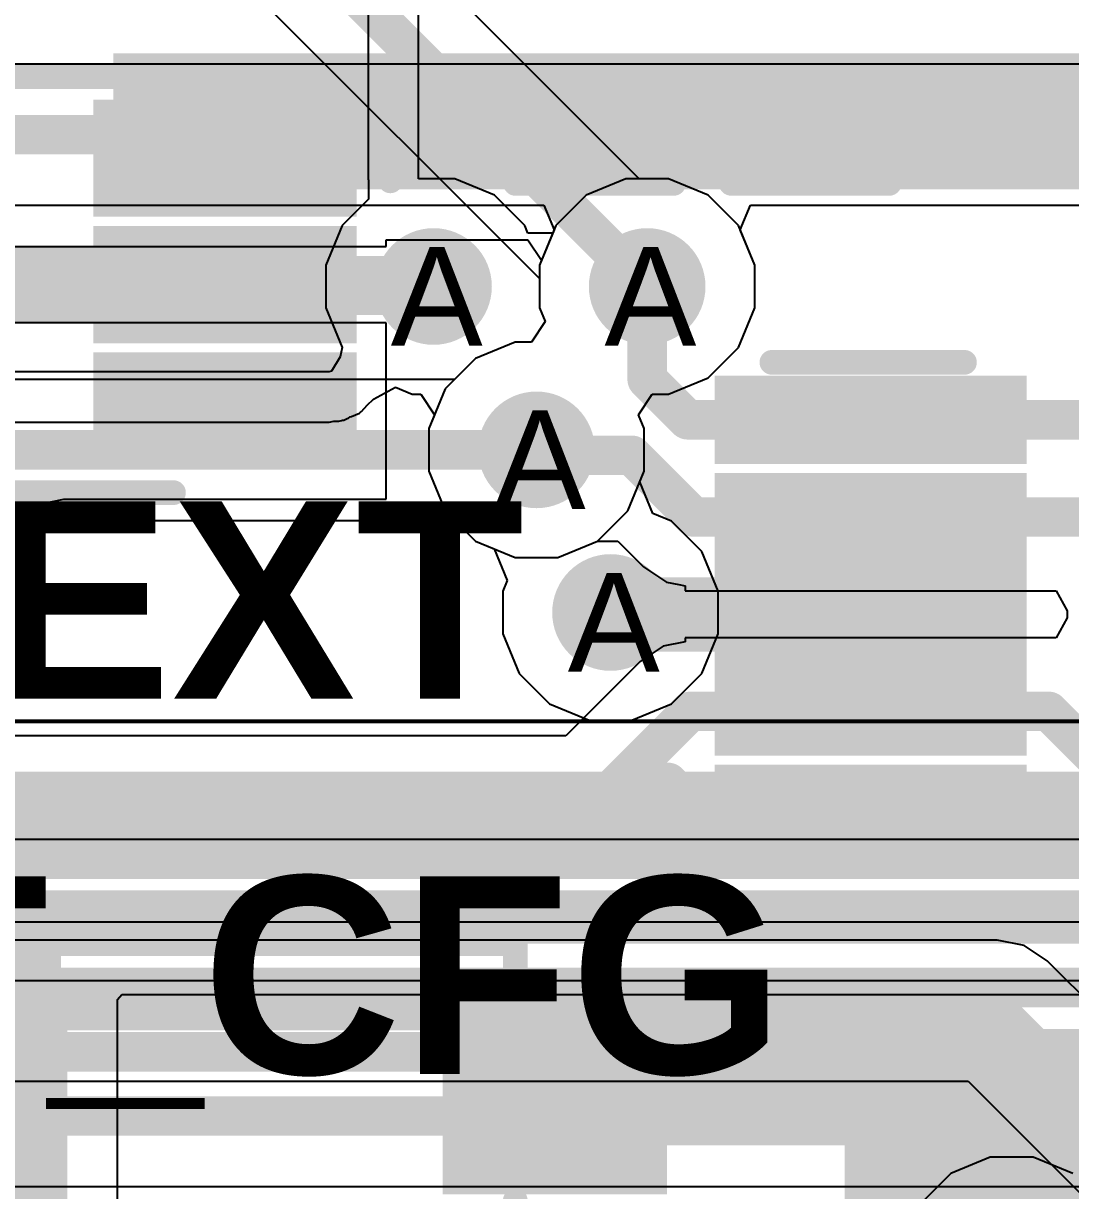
# Model space of a CAD drawing. Header units: inches. Extents: x 0 to 208, y 0 to 213.
# Drawn here: x 5.0592 to 5.2712, y 2.2432 to 2.4795 of the extents above; entities that cross this region are included whole.
import ezdxf

# ---------------------------------------------------------------- set-up
doc = ezdxf.new("R2010")
doc.units = ezdxf.units.IN
doc.header["$MEASUREMENT"] = 0
for name, color, linetype in [('Bottom Layer', 5, 'Continuous'), ('Bottom Overlay', 54, 'Continuous'), ('Bottom Paste', 16, 'Continuous'), ('Bottom Solder', 6, 'Continuous'), ('Drill Drawing', 1, 'Continuous'), ('L2_GND1', 16, 'Continuous'), ('L3_SIG1', 76, 'Continuous'), ('L4_PWR', 90, 'Continuous'), ('L5_GND2', 156, 'Continuous'), ('L6_SIG2', 130, 'Continuous'), ('L7_GND3', 216, 'Continuous'), ('Top Layer', 1, 'Continuous'), ('Top Overlay', 2, 'Continuous'), ('Via Holes', 16, 'Continuous')]:
    doc.layers.add(name, color=color, linetype=linetype)
doc.styles.add('Arial', font='', dxfattribs={"height": 0.2})
doc.styles.add('Arial_Bold', font='', dxfattribs={"height": 0.2})
doc.styles.get('Arial').set_extended_font_data('Arial')
doc.styles.get('Arial_Bold').set_extended_font_data('Arial', bold=True)

# ---------------------------------------------------------------- blocks, each defined once
blk = doc.blocks.new('SC_70_6_B_284')
at = {"layer": 'Bottom Layer'}
for points in [[(-0.05768, 0.03346), (-0.0124, 0.03346), (-0.0124, 0.01772), (-0.05768, 0.01772)], [(0.0124, 0.03346), (0.05768, 0.03346), (0.05768, 0.01772), (0.0124, 0.01772)], [(-0.05768, 0.00787), (-0.0124, 0.00787), (-0.0124, -0.00787), (-0.05768, -0.00787)], [(0.0124, 0.00787), (0.05768, 0.00787), (0.05768, -0.00787), (0.0124, -0.00787)], [(-0.05768, -0.01772), (-0.0124, -0.01772), (-0.0124, -0.03346), (-0.05768, -0.03346)], [(0.0124, -0.01772), (0.05768, -0.01772), (0.05768, -0.03346), (0.0124, -0.03346)]]:
    blk.add_hatch(color=5, dxfattribs=at).paths.add_polyline_path(points)
at = {"layer": 'Bottom Paste'}
for points in [[(-0.05768, 0.03346), (-0.0124, 0.03346), (-0.0124, 0.01772), (-0.05768, 0.01772)], [(0.0124, 0.03346), (0.05768, 0.03346), (0.05768, 0.01772), (0.0124, 0.01772)], [(-0.05768, 0.00787), (-0.0124, 0.00787), (-0.0124, -0.00787), (-0.05768, -0.00787)], [(0.0124, 0.00787), (0.05768, 0.00787), (0.05768, -0.00787), (0.0124, -0.00787)], [(-0.05768, -0.01772), (-0.0124, -0.01772), (-0.0124, -0.03346), (-0.05768, -0.03346)], [(0.0124, -0.01772), (0.05768, -0.01772), (0.05768, -0.03346), (0.0124, -0.03346)]]:
    blk.add_hatch(color=16, dxfattribs=at).paths.add_polyline_path(points)
at = {"layer": 'Bottom Solder'}
for points in [[(-0.06168, 0.03746), (-0.0084, 0.03746), (-0.0084, 0.01372), (-0.06168, 0.01372)], [(0.0084, 0.03746), (0.06168, 0.03746), (0.06168, 0.01372), (0.0084, 0.01372)], [(-0.06168, 0.01187), (-0.0084, 0.01187), (-0.0084, -0.01187), (-0.06168, -0.01187)], [(0.0084, 0.01187), (0.06168, 0.01187), (0.06168, -0.01187), (0.0084, -0.01187)], [(-0.06168, -0.01372), (-0.0084, -0.01372), (-0.0084, -0.03746), (-0.06168, -0.03746)], [(0.0084, -0.01372), (0.06168, -0.01372), (0.06168, -0.03746), (0.0084, -0.03746)]]:
    blk.add_hatch(color=6, dxfattribs=at).paths.add_polyline_path(points)
at = {"layer": 'Bottom Overlay'}
for points in [[(0.02461, 0.04213, 0.005, 0.005, 0), (-0.02461, 0.04213, 0.005, 0.005, 0)], [(-0.06853, -0.021, 0.005, 0.005, 0), (-0.06853, -0.031, 0.005, 0.005, 0)], [(-0.06353, -0.026, 0.005, 0.005, 0), (-0.06853, -0.021, 0.005, 0.005, 0)], [(-0.06353, -0.026, 0.005, 0.005, 0), (-0.06853, -0.031, 0.005, 0.005, 0)], [(0.02461, -0.04213, 0.005, 0.005, 0), (-0.02461, -0.04213, 0.005, 0.005, 0)]]:
    blk.add_lwpolyline(points, format="xyseb", dxfattribs=at)
for points in [[(-0.02586, 0.04213, 0.0025, 0.0025, 1), (-0.02336, 0.04213, 0.0025, 0.0025, 1)], [(0.02336, 0.04213, 0.0025, 0.0025, 1), (0.02586, 0.04213, 0.0025, 0.0025, 1)], [(-0.06978, -0.021, 0.0025, 0.0025, 1), (-0.06728, -0.021, 0.0025, 0.0025, 1)], [(-0.06978, -0.021, 0.0025, 0.0025, 1), (-0.06728, -0.021, 0.0025, 0.0025, 1)], [(-0.06478, -0.026, 0.0025, 0.0025, 1), (-0.06228, -0.026, 0.0025, 0.0025, 1)], [(-0.06478, -0.026, 0.0025, 0.0025, 1), (-0.06228, -0.026, 0.0025, 0.0025, 1)], [(-0.06978, -0.031, 0.0025, 0.0025, 1), (-0.06728, -0.031, 0.0025, 0.0025, 1)], [(-0.06978, -0.031, 0.0025, 0.0025, 1), (-0.06728, -0.031, 0.0025, 0.0025, 1)], [(-0.02586, -0.04213, 0.0025, 0.0025, 1), (-0.02336, -0.04213, 0.0025, 0.0025, 1)], [(0.02336, -0.04213, 0.0025, 0.0025, 1), (0.02586, -0.04213, 0.0025, 0.0025, 1)]]:
    blk.add_lwpolyline(points, format="xyseb", close=True, dxfattribs=at)
blk = doc.blocks.new('SOD_123_B_289')
at = {"layer": 'Bottom Layer'}
for points in [[(-0.08071, -0.01772), (-0.08071, 0.01772), (-0.04331, 0.01772), (-0.04331, -0.01772)], [(0.04331, -0.01772), (0.04331, 0.01772), (0.08071, 0.01772), (0.08071, -0.01772)]]:
    blk.add_hatch(color=5, dxfattribs=at).paths.add_polyline_path(points)
at = {"layer": 'Bottom Overlay'}
for points in [[(0.038, 0.01999), (0.111, 0.01999), (0.111, 0.03149), (0.038, 0.03149)], [(0.08346, -0.03101), (0.111, -0.03101), (0.111, 0.03099), (0.08346, 0.03099)], [(0.038, -0.03151), (0.111, -0.03151), (0.111, -0.02001), (0.038, -0.02001)]]:
    blk.add_hatch(color=54, dxfattribs=at).paths.add_polyline_path(points)
at = {"layer": 'Bottom Paste'}
for points in [[(-0.08071, -0.01772), (-0.08071, 0.01772), (-0.04331, 0.01772), (-0.04331, -0.01772)], [(0.04331, -0.01772), (0.04331, 0.01772), (0.08071, 0.01772), (0.08071, -0.01772)]]:
    blk.add_hatch(color=16, dxfattribs=at).paths.add_polyline_path(points)
at = {"layer": 'Bottom Solder'}
for points in [[(-0.08471, -0.02172), (-0.08471, 0.02172), (-0.03931, 0.02172), (-0.03931, -0.02172)], [(0.03931, -0.02172), (0.03931, 0.02172), (0.08471, 0.02172), (0.08471, -0.02172)]]:
    blk.add_hatch(color=6, dxfattribs=at).paths.add_polyline_path(points)
at = {"layer": 'Bottom Overlay'}
for points in [[(-0.054, 0.029, 0.005, 0.005, 0), (-0.054, 0.023, 0.005, 0.005, 0)], [(0.038, 0.029, 0.005, 0.005, 0), (-0.054, 0.029, 0.005, 0.005, 0)], [(-0.054, -0.023, 0.005, 0.005, 0), (-0.054, -0.029, 0.005, 0.005, 0)], [(0.038, -0.029, 0.005, 0.005, 0), (-0.054, -0.029, 0.005, 0.005, 0)]]:
    blk.add_lwpolyline(points, format="xyseb", dxfattribs=at)
for points in [[(-0.05525, 0.029, 0.0025, 0.0025, 1), (-0.05275, 0.029, 0.0025, 0.0025, 1)], [(-0.05525, 0.029, 0.0025, 0.0025, 1), (-0.05275, 0.029, 0.0025, 0.0025, 1)], [(0.03675, 0.029, 0.0025, 0.0025, 1), (0.03925, 0.029, 0.0025, 0.0025, 1)], [(-0.05525, 0.023, 0.0025, 0.0025, 1), (-0.05275, 0.023, 0.0025, 0.0025, 1)], [(-0.05525, -0.023, 0.0025, 0.0025, 1), (-0.05275, -0.023, 0.0025, 0.0025, 1)], [(-0.05525, -0.029, 0.0025, 0.0025, 1), (-0.05275, -0.029, 0.0025, 0.0025, 1)], [(-0.05525, -0.029, 0.0025, 0.0025, 1), (-0.05275, -0.029, 0.0025, 0.0025, 1)], [(0.03675, -0.029, 0.0025, 0.0025, 1), (0.03925, -0.029, 0.0025, 0.0025, 1)]]:
    blk.add_lwpolyline(points, format="xyseb", close=True, dxfattribs=at)
blk = doc.blocks.new('CAP_0402_B_321')
at = {"layer": 'Bottom Layer'}
for points in [[(-0.0095, 0.0125), (-0.0095, -0.0125), (-0.0275, -0.0125), (-0.0275, 0.0125)], [(0.0275, 0.0125), (0.0275, -0.0125), (0.0095, -0.0125), (0.0095, 0.0125)]]:
    blk.add_hatch(color=5, dxfattribs=at).paths.add_polyline_path(points)
at = {"layer": 'Bottom Paste'}
for points in [[(-0.0095, 0.0125), (-0.0095, -0.0125), (-0.0275, -0.0125), (-0.0275, 0.0125)], [(0.0275, 0.0125), (0.0275, -0.0125), (0.0095, -0.0125), (0.0095, 0.0125)]]:
    blk.add_hatch(color=16, dxfattribs=at).paths.add_polyline_path(points)
at = {"layer": 'Bottom Solder'}
for points in [[(-0.00714, 0.01486), (-0.00714, -0.01486), (-0.02986, -0.01486), (-0.02986, 0.01486)], [(0.02986, 0.01486), (0.02986, -0.01486), (0.00714, -0.01486), (0.00714, 0.01486)]]:
    blk.add_hatch(color=6, dxfattribs=at).paths.add_polyline_path(points)
at = {"layer": 'Bottom Overlay'}
for points in [[(-0.031, -0.016, 0.005, 0.005, 0), (-0.031, 0.016, 0.005, 0.005, 0)], [(-0.011, 0.016, 0.005, 0.005, 0), (-0.031, 0.016, 0.005, 0.005, 0)], [(0.031, 0.016, 0.005, 0.005, 0), (0.011, 0.016, 0.005, 0.005, 0)], [(0.031, -0.016, 0.005, 0.005, 0), (0.031, 0.016, 0.005, 0.005, 0)], [(-0.011, -0.016, 0.005, 0.005, 0), (-0.031, -0.016, 0.005, 0.005, 0)], [(0.031, -0.016, 0.005, 0.005, 0), (0.011, -0.016, 0.005, 0.005, 0)]]:
    blk.add_lwpolyline(points, format="xyseb", dxfattribs=at)
for points in [[(-0.03225, 0.016, 0.0025, 0.0025, 1), (-0.02975, 0.016, 0.0025, 0.0025, 1)], [(-0.03225, 0.016, 0.0025, 0.0025, 1), (-0.02975, 0.016, 0.0025, 0.0025, 1)], [(-0.01225, 0.016, 0.0025, 0.0025, 1), (-0.00975, 0.016, 0.0025, 0.0025, 1)], [(0.00975, 0.016, 0.0025, 0.0025, 1), (0.01225, 0.016, 0.0025, 0.0025, 1)], [(0.02975, 0.016, 0.0025, 0.0025, 1), (0.03225, 0.016, 0.0025, 0.0025, 1)], [(0.02975, 0.016, 0.0025, 0.0025, 1), (0.03225, 0.016, 0.0025, 0.0025, 1)], [(-0.03225, -0.016, 0.0025, 0.0025, 1), (-0.02975, -0.016, 0.0025, 0.0025, 1)], [(-0.03225, -0.016, 0.0025, 0.0025, 1), (-0.02975, -0.016, 0.0025, 0.0025, 1)], [(-0.01225, -0.016, 0.0025, 0.0025, 1), (-0.00975, -0.016, 0.0025, 0.0025, 1)], [(0.00975, -0.016, 0.0025, 0.0025, 1), (0.01225, -0.016, 0.0025, 0.0025, 1)], [(0.02975, -0.016, 0.0025, 0.0025, 1), (0.03225, -0.016, 0.0025, 0.0025, 1)], [(0.02975, -0.016, 0.0025, 0.0025, 1), (0.03225, -0.016, 0.0025, 0.0025, 1)]]:
    blk.add_lwpolyline(points, format="xyseb", close=True, dxfattribs=at)
blk = doc.blocks.new('CAP_0402_B_322')
at = {"layer": 'Bottom Layer'}
for points in [[(-0.0095, 0.0125), (-0.0095, -0.0125), (-0.0275, -0.0125), (-0.0275, 0.0125)], [(0.0275, 0.0125), (0.0275, -0.0125), (0.0095, -0.0125), (0.0095, 0.0125)]]:
    blk.add_hatch(color=5, dxfattribs=at).paths.add_polyline_path(points)
at = {"layer": 'Bottom Paste'}
for points in [[(-0.0095, 0.0125), (-0.0095, -0.0125), (-0.0275, -0.0125), (-0.0275, 0.0125)], [(0.0275, 0.0125), (0.0275, -0.0125), (0.0095, -0.0125), (0.0095, 0.0125)]]:
    blk.add_hatch(color=16, dxfattribs=at).paths.add_polyline_path(points)
at = {"layer": 'Bottom Solder'}
for points in [[(-0.00714, 0.01486), (-0.00714, -0.01486), (-0.02986, -0.01486), (-0.02986, 0.01486)], [(0.02986, 0.01486), (0.02986, -0.01486), (0.00714, -0.01486), (0.00714, 0.01486)]]:
    blk.add_hatch(color=6, dxfattribs=at).paths.add_polyline_path(points)
at = {"layer": 'Bottom Overlay'}
for points in [[(-0.031, -0.016, 0.005, 0.005, 0), (-0.031, 0.016, 0.005, 0.005, 0)], [(-0.011, 0.016, 0.005, 0.005, 0), (-0.031, 0.016, 0.005, 0.005, 0)], [(0.031, 0.016, 0.005, 0.005, 0), (0.011, 0.016, 0.005, 0.005, 0)], [(0.031, -0.016, 0.005, 0.005, 0), (0.031, 0.016, 0.005, 0.005, 0)], [(-0.011, -0.016, 0.005, 0.005, 0), (-0.031, -0.016, 0.005, 0.005, 0)], [(0.031, -0.016, 0.005, 0.005, 0), (0.011, -0.016, 0.005, 0.005, 0)]]:
    blk.add_lwpolyline(points, format="xyseb", dxfattribs=at)
for points in [[(-0.03225, 0.016, 0.0025, 0.0025, 1), (-0.02975, 0.016, 0.0025, 0.0025, 1)], [(-0.03225, 0.016, 0.0025, 0.0025, 1), (-0.02975, 0.016, 0.0025, 0.0025, 1)], [(-0.01225, 0.016, 0.0025, 0.0025, 1), (-0.00975, 0.016, 0.0025, 0.0025, 1)], [(0.00975, 0.016, 0.0025, 0.0025, 1), (0.01225, 0.016, 0.0025, 0.0025, 1)], [(0.02975, 0.016, 0.0025, 0.0025, 1), (0.03225, 0.016, 0.0025, 0.0025, 1)], [(0.02975, 0.016, 0.0025, 0.0025, 1), (0.03225, 0.016, 0.0025, 0.0025, 1)], [(-0.03225, -0.016, 0.0025, 0.0025, 1), (-0.02975, -0.016, 0.0025, 0.0025, 1)], [(-0.03225, -0.016, 0.0025, 0.0025, 1), (-0.02975, -0.016, 0.0025, 0.0025, 1)], [(-0.01225, -0.016, 0.0025, 0.0025, 1), (-0.00975, -0.016, 0.0025, 0.0025, 1)], [(0.00975, -0.016, 0.0025, 0.0025, 1), (0.01225, -0.016, 0.0025, 0.0025, 1)], [(0.02975, -0.016, 0.0025, 0.0025, 1), (0.03225, -0.016, 0.0025, 0.0025, 1)], [(0.02975, -0.016, 0.0025, 0.0025, 1), (0.03225, -0.016, 0.0025, 0.0025, 1)]]:
    blk.add_lwpolyline(points, format="xyseb", close=True, dxfattribs=at)
blk = doc.blocks.new('U_DFN2510_10_B_411')
at = {"layer": 'Bottom Layer'}
for points in [[(-0.02756, 0.04429), (-0.00295, 0.04429), (-0.00295, 0.03445), (-0.02756, 0.03445)], [(0.00295, 0.04429), (0.02756, 0.04429), (0.02756, 0.03445), (0.00295, 0.03445)], [(-0.02756, 0.02461), (-0.00295, 0.02461), (-0.00295, 0.01476), (-0.02756, 0.01476)], [(0.00295, 0.02461), (0.02756, 0.02461), (0.02756, 0.01476), (0.00295, 0.01476)], [(-0.02756, 0.00886), (-0.00295, 0.00886), (-0.00295, -0.00886), (-0.02756, -0.00886)], [(0.00295, 0.00886), (0.02756, 0.00886), (0.02756, -0.00886), (0.00295, -0.00886)], [(-0.02756, -0.01476), (-0.00295, -0.01476), (-0.00295, -0.02461), (-0.02756, -0.02461)], [(0.00295, -0.01476), (0.02756, -0.01476), (0.02756, -0.02461), (0.00295, -0.02461)], [(-0.02756, -0.03445), (-0.00295, -0.03445), (-0.00295, -0.04429), (-0.02756, -0.04429)], [(0.00295, -0.03445), (0.02756, -0.03445), (0.02756, -0.04429), (0.00295, -0.04429)]]:
    blk.add_hatch(color=5, dxfattribs=at).paths.add_polyline_path(points)
at = {"layer": 'Bottom Paste'}
for points in [[(-0.02756, 0.04429), (-0.00295, 0.04429), (-0.00295, 0.03445), (-0.02756, 0.03445)], [(0.00295, 0.04429), (0.02756, 0.04429), (0.02756, 0.03445), (0.00295, 0.03445)], [(-0.02756, 0.02461), (-0.00295, 0.02461), (-0.00295, 0.01476), (-0.02756, 0.01476)], [(0.00295, 0.02461), (0.02756, 0.02461), (0.02756, 0.01476), (0.00295, 0.01476)], [(-0.02756, 0.00886), (-0.00295, 0.00886), (-0.00295, -0.00886), (-0.02756, -0.00886)], [(0.00295, 0.00886), (0.02756, 0.00886), (0.02756, -0.00886), (0.00295, -0.00886)], [(-0.02756, -0.01476), (-0.00295, -0.01476), (-0.00295, -0.02461), (-0.02756, -0.02461)], [(0.00295, -0.01476), (0.02756, -0.01476), (0.02756, -0.02461), (0.00295, -0.02461)], [(-0.02756, -0.03445), (-0.00295, -0.03445), (-0.00295, -0.04429), (-0.02756, -0.04429)], [(0.00295, -0.03445), (0.02756, -0.03445), (0.02756, -0.04429), (0.00295, -0.04429)]]:
    blk.add_hatch(color=16, dxfattribs=at).paths.add_polyline_path(points)
at = {"layer": 'Bottom Solder'}
for points in [[(-0.03156, 0.04829), (0.00105, 0.04829), (0.00105, 0.03045), (-0.03156, 0.03045)], [(-0.00105, 0.04829), (0.03156, 0.04829), (0.03156, 0.03045), (-0.00105, 0.03045)], [(-0.03156, 0.02861), (0.00105, 0.02861), (0.00105, 0.01076), (-0.03156, 0.01076)], [(-0.00105, 0.02861), (0.03156, 0.02861), (0.03156, 0.01076), (-0.00105, 0.01076)], [(-0.03156, 0.01286), (0.00105, 0.01286), (0.00105, -0.01286), (-0.03156, -0.01286)], [(-0.00105, 0.01286), (0.03156, 0.01286), (0.03156, -0.01286), (-0.00105, -0.01286)], [(-0.03156, -0.01076), (0.00105, -0.01076), (0.00105, -0.02861), (-0.03156, -0.02861)], [(-0.00105, -0.01076), (0.03156, -0.01076), (0.03156, -0.02861), (-0.00105, -0.02861)], [(-0.03156, -0.03045), (0.00105, -0.03045), (0.00105, -0.04829), (-0.03156, -0.04829)], [(-0.00105, -0.03045), (0.03156, -0.03045), (0.03156, -0.04829), (-0.00105, -0.04829)]]:
    blk.add_hatch(color=6, dxfattribs=at).paths.add_polyline_path(points)
at = {"layer": 'Bottom Overlay'}
for points in [[(-0.02, 0.051, 0.005, 0.005, 0), (0.019, 0.051, 0.005, 0.005, 0)], [(-0.041, -0.046, 0.00787, 0.00787, 0), (-0.041, -0.034, 0.00787, 0.00787, 0)], [(-0.041, -0.034, 0.00787, 0.00787, 0), (-0.035, -0.04, 0.00787, 0.00787, 0)], [(-0.041, -0.046, 0.00787, 0.00787, 0), (-0.035, -0.04, 0.00787, 0.00787, 0)], [(-0.02, -0.051, 0.005, 0.005, 0), (0.019, -0.051, 0.005, 0.005, 0)]]:
    blk.add_lwpolyline(points, format="xyseb", dxfattribs=at)
for points in [[(-0.02125, 0.051, 0.0025, 0.0025, 1), (-0.01875, 0.051, 0.0025, 0.0025, 1)], [(0.01775, 0.051, 0.0025, 0.0025, 1), (0.02025, 0.051, 0.0025, 0.0025, 1)], [(-0.04297, -0.034, 0.00394, 0.00394, 1), (-0.03903, -0.034, 0.00394, 0.00394, 1)], [(-0.04297, -0.034, 0.00394, 0.00394, 1), (-0.03903, -0.034, 0.00394, 0.00394, 1)], [(-0.03697, -0.04, 0.00394, 0.00394, 1), (-0.03303, -0.04, 0.00394, 0.00394, 1)], [(-0.03697, -0.04, 0.00394, 0.00394, 1), (-0.03303, -0.04, 0.00394, 0.00394, 1)], [(-0.04297, -0.046, 0.00394, 0.00394, 1), (-0.03903, -0.046, 0.00394, 0.00394, 1)], [(-0.04297, -0.046, 0.00394, 0.00394, 1), (-0.03903, -0.046, 0.00394, 0.00394, 1)], [(-0.02125, -0.051, 0.0025, 0.0025, 1), (-0.01875, -0.051, 0.0025, 0.0025, 1)], [(0.01775, -0.051, 0.0025, 0.0025, 1), (0.02025, -0.051, 0.0025, 0.0025, 1)]]:
    blk.add_lwpolyline(points, format="xyseb", close=True, dxfattribs=at)

msp = doc.modelspace()

# ---------------------------------------------------------------- hatches: boundary and pattern name
at = {"layer": 'Bottom Layer'}
for points in [[(5.07737, 2.44592), (5.34355, 2.44592), (5.34355, 2.47348), (5.07737, 2.47348)], [(5.00729, 2.41876), (5.12264, 2.41876), (5.12264, 2.43451), (5.00729, 2.43451)], [(5.17807, 2.3523), (5.246, 2.3523), (5.246, 2.36733), (5.17807, 2.36733)], [(4.9991, 2.17988), (5.06807, 2.17988), (5.06807, 2.28186), (4.9991, 2.28186)], [(5.29239, 2.25233), (5.29239, 2.27591), (5.17484, 2.27591), (5.17484, 2.25233)], [(5.29239, 2.27591), (5.22547, 2.27591), (5.22547, 2.15836), (5.29239, 2.15836)]]:
    msp.add_hatch(color=5, dxfattribs=at).paths.add_polyline_path(points)
h = msp.add_hatch(color=5, dxfattribs=at)
edge = h.paths.add_edge_path()
edge.add_arc((5.14223, 2.42625), 0.01181, 0, 360)
h = msp.add_hatch(color=5, dxfattribs=at)
edge = h.paths.add_edge_path()
edge.add_arc((5.18549, 2.42625), 0.01181, 0, 360)
h = msp.add_hatch(color=5, dxfattribs=at)
edge = h.paths.add_edge_path()
edge.add_arc((5.16308, 2.39317), 0.01181, 0, 360)
h = msp.add_hatch(color=5, dxfattribs=at)
edge = h.paths.add_edge_path()
edge.add_arc((5.17807, 2.36024), 0.01181, 0, 360)
at = {"layer": 'L2_GND1'}
h = msp.add_hatch(color=16, dxfattribs=at)
edge = h.paths.add_edge_path()
edge.add_arc((5.14223, 2.42625), 0.01181, 0, 360)
h = msp.add_hatch(color=16, dxfattribs=at)
edge = h.paths.add_edge_path()
edge.add_arc((5.18549, 2.42625), 0.01181, 0, 360)
h = msp.add_hatch(color=16, dxfattribs=at)
edge = h.paths.add_edge_path()
edge.add_arc((5.16308, 2.39317), 0.01181, 0, 360)
h = msp.add_hatch(color=16, dxfattribs=at)
edge = h.paths.add_edge_path()
edge.add_arc((5.17807, 2.36024), 0.01181, 0, 360)
at = {"layer": 'L3_SIG1'}
h = msp.add_hatch(color=76, dxfattribs=at)
edge = h.paths.add_edge_path()
edge.add_arc((5.14223, 2.42625), 0.01181, 0, 360)
h = msp.add_hatch(color=76, dxfattribs=at)
edge = h.paths.add_edge_path()
edge.add_arc((5.18549, 2.42625), 0.01181, 0, 360)
h = msp.add_hatch(color=76, dxfattribs=at)
edge = h.paths.add_edge_path()
edge.add_arc((5.16308, 2.39317), 0.01181, 0, 360)
h = msp.add_hatch(color=76, dxfattribs=at)
edge = h.paths.add_edge_path()
edge.add_arc((5.17807, 2.36024), 0.01181, 0, 360)
at = {"layer": 'L4_PWR'}
h = msp.add_hatch(color=90, dxfattribs=at)
edge = h.paths.add_edge_path()
edge.add_arc((5.14223, 2.42625), 0.01181, 0, 360)
h = msp.add_hatch(color=90, dxfattribs=at)
edge = h.paths.add_edge_path()
edge.add_arc((5.18549, 2.42625), 0.01181, 0, 360)
h = msp.add_hatch(color=90, dxfattribs=at)
edge = h.paths.add_edge_path()
edge.add_arc((5.16308, 2.39317), 0.01181, 0, 360)
h = msp.add_hatch(color=90, dxfattribs=at)
edge = h.paths.add_edge_path()
edge.add_arc((5.17807, 2.36024), 0.01181, 0, 360)
at = {"layer": 'L5_GND2'}
h = msp.add_hatch(color=156, dxfattribs=at)
edge = h.paths.add_edge_path()
edge.add_arc((5.14223, 2.42625), 0.01181, 0, 360)
h = msp.add_hatch(color=156, dxfattribs=at)
edge = h.paths.add_edge_path()
edge.add_arc((5.18549, 2.42625), 0.01181, 0, 360)
h = msp.add_hatch(color=156, dxfattribs=at)
edge = h.paths.add_edge_path()
edge.add_arc((5.16308, 2.39317), 0.01181, 0, 360)
h = msp.add_hatch(color=156, dxfattribs=at)
edge = h.paths.add_edge_path()
edge.add_arc((5.17807, 2.36024), 0.01181, 0, 360)
at = {"layer": 'L6_SIG2'}
h = msp.add_hatch(color=130, dxfattribs=at)
edge = h.paths.add_edge_path()
edge.add_arc((5.14223, 2.42625), 0.01181, 0, 360)
h = msp.add_hatch(color=130, dxfattribs=at)
edge = h.paths.add_edge_path()
edge.add_arc((5.18549, 2.42625), 0.01181, 0, 360)
h = msp.add_hatch(color=130, dxfattribs=at)
edge = h.paths.add_edge_path()
edge.add_arc((5.16308, 2.39317), 0.01181, 0, 360)
h = msp.add_hatch(color=130, dxfattribs=at)
edge = h.paths.add_edge_path()
edge.add_arc((5.17807, 2.36024), 0.01181, 0, 360)
at = {"layer": 'L7_GND3'}
h = msp.add_hatch(color=216, dxfattribs=at)
edge = h.paths.add_edge_path()
edge.add_arc((5.14223, 2.42625), 0.01181, 0, 360)
h = msp.add_hatch(color=216, dxfattribs=at)
edge = h.paths.add_edge_path()
edge.add_arc((5.18549, 2.42625), 0.01181, 0, 360)
h = msp.add_hatch(color=216, dxfattribs=at)
edge = h.paths.add_edge_path()
edge.add_arc((5.16308, 2.39317), 0.01181, 0, 360)
h = msp.add_hatch(color=216, dxfattribs=at)
edge = h.paths.add_edge_path()
edge.add_arc((5.17807, 2.36024), 0.01181, 0, 360)
at = {"layer": 'Top Layer'}
h = msp.add_hatch(color=1, dxfattribs=at)
edge = h.paths.add_edge_path()
edge.add_arc((5.14223, 2.42625), 0.01181, 0, 360)
h = msp.add_hatch(color=1, dxfattribs=at)
edge = h.paths.add_edge_path()
edge.add_arc((5.18549, 2.42625), 0.01181, 0, 360)
h = msp.add_hatch(color=1, dxfattribs=at)
edge = h.paths.add_edge_path()
edge.add_arc((5.16308, 2.39317), 0.01181, 0, 360)
h = msp.add_hatch(color=1, dxfattribs=at)
edge = h.paths.add_edge_path()
edge.add_arc((5.17807, 2.36024), 0.01181, 0, 360)
at = {"layer": 'Via Holes'}
h = msp.add_hatch(color=7, dxfattribs=at)
edge = h.paths.add_edge_path()
edge.add_arc((5.14223, 2.42625), 0.00591, 0, 360)
h = msp.add_hatch(color=7, dxfattribs=at)
edge = h.paths.add_edge_path()
edge.add_arc((5.18549, 2.42625), 0.00591, 0, 360)
h = msp.add_hatch(color=7, dxfattribs=at)
edge = h.paths.add_edge_path()
edge.add_arc((5.16308, 2.39317), 0.00591, 0, 360)
h = msp.add_hatch(color=7, dxfattribs=at)
edge = h.paths.add_edge_path()
edge.add_arc((5.17807, 2.36024), 0.00591, 0, 360)

# ---------------------------------------------------------------- linework, layer by layer
at = {"layer": 'Bottom Layer'}
for p, q in [((5.13264, 2.43435), (5.13264, 2.43573)), ((5.13264, 2.43573), (5.16131, 2.43573)), ((5.16131, 2.43573), (5.16409, 2.43157)), ((5.05355, 2.43435), (5.06237, 2.43435)), ((5.06237, 2.43435), (5.06256, 2.43435)), ((5.06256, 2.43435), (5.06256, 2.43435)), ((5.06256, 2.43435), (5.06737, 2.43435)), ((5.06737, 2.43435), (5.06737, 2.43435)), ((5.06737, 2.43435), (5.13264, 2.43435)), ((5.16409, 2.43157), (5.16368, 2.43059)), ((5.16368, 2.43059), (5.16368, 2.42192)), ((5.16368, 2.42192), (5.16483, 2.41914)), ((5.06237, 2.41892), (5.05355, 2.41892)), ((5.06256, 2.41892), (5.06237, 2.41892)), ((5.06737, 2.41892), (5.06256, 2.41892)), ((5.06756, 2.41892), (5.06737, 2.41892)), ((5.13264, 2.41892), (5.06756, 2.41892)), ((5.13264, 2.38317), (5.13264, 2.41892)), ((5.16483, 2.41914), (5.16205, 2.41499)), ((5.15874, 2.41499), (5.15072, 2.41166)), ((5.16205, 2.41499), (5.15874, 2.41499)), ((5.15072, 2.41166), (5.14459, 2.40553)), ((5.14459, 2.40553), (5.14126, 2.39751)), ((5.14126, 2.39751), (5.14126, 2.38884)), ((5.14126, 2.38884), (5.14459, 2.38082)), ((5.06276, 2.38223), (5.06737, 2.38317)), ((5.06737, 2.38317), (5.06776, 2.38317)), ((5.06776, 2.38317), (5.13264, 2.38317)), ((5.06276, 2.36464), (5.06276, 2.38223)), ((5.14459, 2.38082), (5.15072, 2.37468)), ((5.15072, 2.37468), (5.15874, 2.37136)), ((5.16741, 2.37136), (5.17543, 2.37468)), ((5.17543, 2.37468), (5.17958, 2.37468)), ((5.17958, 2.37468), (5.18478, 2.36948)), ((5.15874, 2.37136), (5.16741, 2.37136)), ((5.18478, 2.36948), (5.18478, 2.36948)), ((5.18478, 2.36948), (5.18478, 2.36948)), ((5.18478, 2.36948), (5.1876, 2.3676)), ((5.1876, 2.3676), (5.18941, 2.36639)), ((5.18941, 2.36639), (5.18941, 2.36639)), ((5.18941, 2.36639), (5.18941, 2.36639)), ((5.18941, 2.36639), (5.19189, 2.3659)), ((5.06198, 2.36073), (5.06276, 2.36464)), ((5.19189, 2.3659), (5.19318, 2.36564)), ((5.19318, 2.36564), (5.19318, 2.36465)), ((5.19318, 2.36465), (5.2683, 2.36465)), ((5.2683, 2.36465), (5.27056, 2.36059)), ((5.05977, 2.35743), (5.06198, 2.36073)), ((5.27056, 2.35919), (5.2683, 2.35513)), ((5.27056, 2.36059), (5.27056, 2.35919)), ((5.05647, 2.35522), (5.05977, 2.35743)), ((5.19318, 2.35428), (5.18871, 2.35339)), ((5.2683, 2.35513), (5.19318, 2.35513)), ((5.19318, 2.35513), (5.19318, 2.35428)), ((5.18871, 2.35339), (5.18408, 2.3503)), ((5.18408, 2.3503), (5.16905, 2.33527)), ((5.18408, 2.3503), (5.18408, 2.3503)), ((5.16905, 2.33527), (4.83519, 2.33527)), ((5.07827, 2.28186), (5.07913, 2.28291)), ((5.07827, 2.23916), (5.07827, 2.28186)), ((5.07913, 2.28291), (5.28056, 2.28291))]:
    msp.add_line(p, q, dxfattribs=at)
for points in [[(5.1002, 2.42645, 0.012, 0.012, 0), (5.14204, 2.42645, 0.012, 0.012, 0)], [(5.14204, 2.42645, 0.01, 0.01, 0), (5.14223, 2.42625, 0.01, 0.01, 0)], [(5.18549, 2.42625, 0.008, 0.008, 0), (5.18549, 2.42664, 0.008, 0.008, 0)], [(5.18549, 2.40744, 0.008, 0.008, 0), (5.18549, 2.42625, 0.008, 0.008, 0)], [(5.10001, 2.42664, 0.005, 0.005, 0), (5.1002, 2.42645, 0.005, 0.005, 0)], [(5.1002, 2.42645, 0.005, 0.005, 0), (5.10163, 2.42501, 0.005, 0.005, 0)], [(5.18549, 2.40744, 0.008, 0.008, 0), (5.19367, 2.39926, 0.008, 0.008, 0)], [(5.19367, 2.39926, 0.008, 0.008, 0), (5.21549, 2.39926, 0.008, 0.008, 0)], [(5.21549, 2.39926, 0.008, 0.008, 0), (5.246, 2.39926, 0.008, 0.008, 0)], [(5.246, 2.39926, 0.008, 0.008, 0), (5.27721, 2.39926, 0.008, 0.008, 0)], [(5.16308, 2.39317, 0.008, 0.008, 0), (5.16419, 2.39207, 0.008, 0.008, 0)], [(5.16419, 2.39207, 0.008, 0.008, 0), (5.18239, 2.39207, 0.008, 0.008, 0)], [(5.18239, 2.39207, 0.008, 0.008, 0), (5.19488, 2.37958, 0.008, 0.008, 0)], [(5.19488, 2.37958, 0.008, 0.008, 0), (5.21549, 2.37958, 0.008, 0.008, 0)], [(5.21549, 2.37958, 0.008, 0.008, 0), (5.246, 2.37958, 0.008, 0.008, 0)], [(5.246, 2.37958, 0.008, 0.008, 0), (5.30557, 2.37958, 0.008, 0.008, 0)], [(5.17497, 2.321, 0.008, 0.008, 0), (5.19417, 2.34021, 0.008, 0.008, 0)], [(5.19417, 2.34021, 0.008, 0.008, 0), (5.21549, 2.34021, 0.008, 0.008, 0)], [(5.21549, 2.34021, 0.008, 0.008, 0), (5.246, 2.34021, 0.008, 0.008, 0)], [(5.246, 2.34021, 0.008, 0.008, 0), (5.26681, 2.34021, 0.008, 0.008, 0)], [(5.26681, 2.34021, 0.008, 0.008, 0), (5.27721, 2.32981, 0.008, 0.008, 0)], [(2.29833, 2.321, 0.008, 0.008, 0), (5.17497, 2.321, 0.008, 0.008, 0)], [(3.958, 2.29719, 0.008, 0.008, 0), (5.49484, 2.29719, 0.008, 0.008, 0)]]:
    msp.add_lwpolyline(points, format="xyseb", dxfattribs=at)
for points in [[(5.0972, 2.42645, 0.006, 0.006, 1), (5.1032, 2.42645, 0.006, 0.006, 1)], [(5.13904, 2.42645, 0.006, 0.006, 1), (5.14504, 2.42645, 0.006, 0.006, 1)], [(5.13954, 2.42645, 0.005, 0.005, 1), (5.14454, 2.42645, 0.005, 0.005, 1)], [(5.13973, 2.42625, 0.005, 0.005, 1), (5.14473, 2.42625, 0.005, 0.005, 1)], [(5.18349, 2.42664, 0.004, 0.004, 1), (5.18749, 2.42664, 0.004, 0.004, 1)], [(5.18349, 2.42625, 0.004, 0.004, 1), (5.18749, 2.42625, 0.004, 0.004, 1)], [(5.18349, 2.42625, 0.004, 0.004, 1), (5.18749, 2.42625, 0.004, 0.004, 1)], [(5.09876, 2.42664, 0.0025, 0.0025, 1), (5.10126, 2.42664, 0.0025, 0.0025, 1)], [(5.09895, 2.42645, 0.0025, 0.0025, 1), (5.10145, 2.42645, 0.0025, 0.0025, 1)], [(5.09895, 2.42645, 0.0025, 0.0025, 1), (5.10145, 2.42645, 0.0025, 0.0025, 1)], [(5.10038, 2.42501, 0.0025, 0.0025, 1), (5.10288, 2.42501, 0.0025, 0.0025, 1)], [(5.18349, 2.40744, 0.004, 0.004, 1), (5.18749, 2.40744, 0.004, 0.004, 1)], [(5.18349, 2.40744, 0.004, 0.004, 1), (5.18749, 2.40744, 0.004, 0.004, 1)], [(5.19167, 2.39926, 0.004, 0.004, 1), (5.19567, 2.39926, 0.004, 0.004, 1)], [(5.19167, 2.39926, 0.004, 0.004, 1), (5.19567, 2.39926, 0.004, 0.004, 1)], [(5.21349, 2.39926, 0.004, 0.004, 1), (5.21749, 2.39926, 0.004, 0.004, 1)], [(5.21349, 2.39926, 0.004, 0.004, 1), (5.21749, 2.39926, 0.004, 0.004, 1)], [(5.244, 2.39926, 0.004, 0.004, 1), (5.248, 2.39926, 0.004, 0.004, 1)], [(5.244, 2.39926, 0.004, 0.004, 1), (5.248, 2.39926, 0.004, 0.004, 1)], [(5.16108, 2.39317, 0.004, 0.004, 1), (5.16508, 2.39317, 0.004, 0.004, 1)], [(5.16219, 2.39207, 0.004, 0.004, 1), (5.16619, 2.39207, 0.004, 0.004, 1)], [(5.16219, 2.39207, 0.004, 0.004, 1), (5.16619, 2.39207, 0.004, 0.004, 1)], [(5.18039, 2.39207, 0.004, 0.004, 1), (5.18439, 2.39207, 0.004, 0.004, 1)], [(5.18039, 2.39207, 0.004, 0.004, 1), (5.18439, 2.39207, 0.004, 0.004, 1)], [(5.19288, 2.37958, 0.004, 0.004, 1), (5.19688, 2.37958, 0.004, 0.004, 1)], [(5.19288, 2.37958, 0.004, 0.004, 1), (5.19688, 2.37958, 0.004, 0.004, 1)], [(5.21349, 2.37958, 0.004, 0.004, 1), (5.21749, 2.37958, 0.004, 0.004, 1)], [(5.21349, 2.37958, 0.004, 0.004, 1), (5.21749, 2.37958, 0.004, 0.004, 1)], [(5.244, 2.37958, 0.004, 0.004, 1), (5.248, 2.37958, 0.004, 0.004, 1)], [(5.244, 2.37958, 0.004, 0.004, 1), (5.248, 2.37958, 0.004, 0.004, 1)], [(5.19217, 2.34021, 0.004, 0.004, 1), (5.19617, 2.34021, 0.004, 0.004, 1)], [(5.19217, 2.34021, 0.004, 0.004, 1), (5.19617, 2.34021, 0.004, 0.004, 1)], [(5.21349, 2.34021, 0.004, 0.004, 1), (5.21749, 2.34021, 0.004, 0.004, 1)], [(5.21349, 2.34021, 0.004, 0.004, 1), (5.21749, 2.34021, 0.004, 0.004, 1)], [(5.244, 2.34021, 0.004, 0.004, 1), (5.248, 2.34021, 0.004, 0.004, 1)], [(5.244, 2.34021, 0.004, 0.004, 1), (5.248, 2.34021, 0.004, 0.004, 1)], [(5.26481, 2.34021, 0.004, 0.004, 1), (5.26881, 2.34021, 0.004, 0.004, 1)], [(5.26481, 2.34021, 0.004, 0.004, 1), (5.26881, 2.34021, 0.004, 0.004, 1)], [(5.17297, 2.321, 0.004, 0.004, 1), (5.17697, 2.321, 0.004, 0.004, 1)], [(5.17297, 2.321, 0.004, 0.004, 1), (5.17697, 2.321, 0.004, 0.004, 1)]]:
    msp.add_lwpolyline(points, format="xyseb", close=True, dxfattribs=at)
at = {"layer": 'L2_GND1'}
for p, q in [((5.18116, 2.44807), (5.17314, 2.44474)), ((5.18983, 2.44807), (5.18116, 2.44807)), ((5.19785, 2.44474), (5.18983, 2.44807)), ((5.17314, 2.44474), (5.167, 2.43861)), ((5.20398, 2.43861), (5.19785, 2.44474)), ((5.167, 2.43861), (5.16368, 2.43059)), ((5.2073, 2.43059), (5.20398, 2.43861)), ((5.16368, 2.43059), (5.16368, 2.42192)), ((5.2073, 2.42192), (5.2073, 2.43059)), ((5.16368, 2.42192), (5.16483, 2.41914)), ((5.20398, 2.4139), (5.2073, 2.42192)), ((5.16483, 2.41914), (5.16205, 2.41499)), ((5.15874, 2.41499), (5.15072, 2.41166)), ((5.16205, 2.41499), (5.15874, 2.41499)), ((5.19785, 2.40776), (5.20398, 2.4139)), ((5.15072, 2.41166), (5.14459, 2.40553)), ((5.18983, 2.40444), (5.19785, 2.40776)), ((5.14459, 2.40553), (5.14126, 2.39751)), ((5.18374, 2.40029), (5.18652, 2.40444)), ((5.18652, 2.40444), (5.18983, 2.40444)), ((5.18489, 2.39751), (5.18374, 2.40029)), ((5.14126, 2.39751), (5.14126, 2.38884)), ((5.18489, 2.38884), (5.18489, 2.39751)), ((5.14126, 2.38884), (5.14459, 2.38082)), ((5.18157, 2.38082), (5.18489, 2.38884)), ((5.14459, 2.38082), (5.15072, 2.37468)), ((5.17543, 2.37468), (5.18157, 2.38082)), ((5.15072, 2.37468), (5.15874, 2.37136)), ((5.16741, 2.37136), (5.17543, 2.37468)), ((5.15874, 2.37136), (5.16741, 2.37136)), ((5.3288, 2.31427), (4.54558, 2.31427)), ((4.55149, 2.28573), (5.3338, 2.28573))]:
    msp.add_line(p, q, dxfattribs=at)
msp.add_lwpolyline([(4.54558, 2.3, 0.008, 0.008, 0), (5.56, 2.3, 0.008, 0.008, 0)], format="xyseb", dxfattribs=at)
at = {"layer": 'L3_SIG1'}
for p, q in [((5.18116, 2.44807), (5.17314, 2.44474)), ((5.18983, 2.44807), (5.18116, 2.44807)), ((5.19785, 2.44474), (5.18983, 2.44807)), ((5.17314, 2.44474), (5.167, 2.43861)), ((5.20398, 2.43861), (5.19785, 2.44474)), ((5.167, 2.43861), (5.16368, 2.43059)), ((5.2073, 2.43059), (5.20398, 2.43861)), ((5.16368, 2.43059), (5.16368, 2.42192)), ((5.2073, 2.42192), (5.2073, 2.43059)), ((5.16368, 2.42192), (5.16483, 2.41914)), ((5.20398, 2.4139), (5.2073, 2.42192)), ((5.16483, 2.41914), (5.16205, 2.41499)), ((5.15874, 2.41499), (5.15072, 2.41166)), ((5.16205, 2.41499), (5.15874, 2.41499)), ((5.19785, 2.40776), (5.20398, 2.4139)), ((5.15072, 2.41166), (5.14459, 2.40553)), ((5.18983, 2.40444), (5.19785, 2.40776)), ((5.14459, 2.40553), (5.14126, 2.39751)), ((5.18374, 2.40029), (5.18652, 2.40444)), ((5.18652, 2.40444), (5.18983, 2.40444)), ((5.18489, 2.39751), (5.18374, 2.40029)), ((5.14126, 2.39751), (5.14126, 2.38884)), ((5.18489, 2.38884), (5.18489, 2.39751)), ((5.14126, 2.38884), (5.14459, 2.38082)), ((5.18157, 2.38082), (5.18489, 2.38884)), ((5.14459, 2.38082), (5.15072, 2.37468)), ((5.17543, 2.37468), (5.18157, 2.38082)), ((5.15072, 2.37468), (5.15874, 2.37136)), ((5.16741, 2.37136), (5.17543, 2.37468)), ((5.15874, 2.37136), (5.16741, 2.37136))]:
    msp.add_line(p, q, dxfattribs=at)
at = {"layer": 'L4_PWR'}
for p, q in [((5.129, 2.5701), (5.129, 2.44807)), ((5.1392, 2.44807), (5.1392, 2.5701)), ((5.129, 2.44807), (5.12906, 2.44774)), ((5.12906, 2.44774), (5.12906, 2.44394)), ((5.14657, 2.44807), (5.1392, 2.44807)), ((5.15458, 2.44474), (5.14657, 2.44807)), ((5.18116, 2.44807), (5.17314, 2.44474)), ((5.18983, 2.44807), (5.18116, 2.44807)), ((5.19785, 2.44474), (5.18983, 2.44807)), ((5.16072, 2.43861), (5.15458, 2.44474)), ((5.17314, 2.44474), (5.167, 2.43861)), ((5.20398, 2.43861), (5.19785, 2.44474)), ((5.12906, 2.44394), (5.12374, 2.43861)), ((5.12374, 2.43861), (5.12042, 2.43059)), ((5.16136, 2.43706), (5.16072, 2.43861)), ((5.16636, 2.43706), (5.16136, 2.43706)), ((5.167, 2.43861), (5.16636, 2.43706)), ((5.2073, 2.43059), (5.20398, 2.43861)), ((5.12042, 2.43059), (5.12042, 2.42192)), ((5.2073, 2.42192), (5.2073, 2.43059)), ((5.12042, 2.42192), (5.12374, 2.4139)), ((5.20398, 2.4139), (5.2073, 2.42192)), ((5.12374, 2.4139), (5.12332, 2.412)), ((5.19785, 2.40776), (5.20398, 2.4139)), ((5.12332, 2.412), (5.12158, 2.4091)), ((5.1211, 2.409), (4.90027, 2.409)), ((5.12158, 2.4091), (5.1211, 2.409)), ((5.18983, 2.40444), (5.19785, 2.40776)), ((5.13006, 2.40343), (5.13451, 2.40584)), ((5.13451, 2.40584), (5.13789, 2.40444)), ((5.13789, 2.40444), (5.13964, 2.40444)), ((5.13964, 2.40444), (5.14241, 2.40029)), ((5.18374, 2.40029), (5.18652, 2.40444)), ((5.18652, 2.40444), (5.18983, 2.40444)), ((5.12765, 2.40091), (5.12882, 2.4022)), ((5.12882, 2.4022), (5.13006, 2.40343)), ((5.12357, 2.3991), (5.1238, 2.39919)), ((5.1238, 2.39919), (5.12406, 2.3992)), ((5.12406, 2.3992), (5.12474, 2.39953)), ((5.12474, 2.39953), (5.125, 2.39958)), ((5.125, 2.39958), (5.12537, 2.39983)), ((5.12537, 2.39983), (5.12563, 2.39995)), ((5.12563, 2.39995), (5.12724, 2.40062)), ((5.12724, 2.40062), (5.12742, 2.4008)), ((5.12742, 2.4008), (5.12765, 2.40091)), ((5.14241, 2.40029), (5.14126, 2.39751)), ((5.18489, 2.39751), (5.18374, 2.40029)), ((4.90027, 2.3988), (5.1211, 2.3988)), ((5.1211, 2.3988), (5.12208, 2.399)), ((5.12208, 2.399), (5.12309, 2.399)), ((5.12309, 2.399), (5.12357, 2.3991)), ((5.14126, 2.39751), (5.14126, 2.38884)), ((5.18489, 2.38884), (5.18489, 2.39751)), ((5.14126, 2.38884), (5.14459, 2.38082)), ((5.18399, 2.38667), (5.18489, 2.38884)), ((5.18667, 2.38029), (5.18399, 2.38667)), ((5.14459, 2.38082), (5.15072, 2.37468)), ((5.19043, 2.37873), (5.18667, 2.38029)), ((5.19656, 2.3726), (5.19043, 2.37873)), ((5.15072, 2.37468), (5.15448, 2.37313)), ((5.15448, 2.37313), (5.15716, 2.36674)), ((5.19988, 2.36458), (5.19656, 2.3726)), ((5.15716, 2.36674), (5.15626, 2.36458)), ((5.15626, 2.36458), (5.15626, 2.3559)), ((5.19988, 2.3559), (5.19988, 2.36458)), ((5.15626, 2.3559), (5.15958, 2.34789)), ((5.19656, 2.34789), (5.19988, 2.3559)), ((5.15958, 2.34789), (5.16572, 2.34175)), ((5.19043, 2.34175), (5.19656, 2.34789)), ((5.16572, 2.34175), (5.17373, 2.33843)), ((5.18241, 2.33843), (5.19043, 2.34175)), ((5.17373, 2.33843), (5.18241, 2.33843)), ((5.25497, 2.24994), (5.24695, 2.24661)), ((5.26364, 2.24994), (5.25497, 2.24994)), ((5.27166, 2.24661), (5.26364, 2.24994)), ((5.24695, 2.24661), (5.24081, 2.24048))]:
    msp.add_line(p, q, dxfattribs=at)
at = {"layer": 'L5_GND2'}
for p, q in [((5.18116, 2.44807), (5.17314, 2.44474)), ((5.18983, 2.44807), (5.18116, 2.44807)), ((5.19785, 2.44474), (5.18983, 2.44807)), ((5.17314, 2.44474), (5.167, 2.43861)), ((5.20398, 2.43861), (5.19785, 2.44474)), ((5.167, 2.43861), (5.16368, 2.43059)), ((5.2073, 2.43059), (5.20398, 2.43861)), ((5.16368, 2.43059), (5.16368, 2.42192)), ((5.2073, 2.42192), (5.2073, 2.43059)), ((5.16368, 2.42192), (5.16483, 2.41914)), ((5.20398, 2.4139), (5.2073, 2.42192)), ((5.16483, 2.41914), (5.16205, 2.41499)), ((5.15874, 2.41499), (5.15072, 2.41166)), ((5.16205, 2.41499), (5.15874, 2.41499)), ((5.19785, 2.40776), (5.20398, 2.4139)), ((5.15072, 2.41166), (5.14459, 2.40553)), ((5.18983, 2.40444), (5.19785, 2.40776)), ((5.14459, 2.40553), (5.14126, 2.39751)), ((5.18374, 2.40029), (5.18652, 2.40444)), ((5.18652, 2.40444), (5.18983, 2.40444)), ((5.18489, 2.39751), (5.18374, 2.40029)), ((5.14126, 2.39751), (5.14126, 2.38884)), ((5.18489, 2.38884), (5.18489, 2.39751)), ((5.14126, 2.38884), (5.14459, 2.38082)), ((5.18157, 2.38082), (5.18489, 2.38884)), ((5.14459, 2.38082), (5.15072, 2.37468)), ((5.17543, 2.37468), (5.18157, 2.38082)), ((5.15072, 2.37468), (5.15874, 2.37136)), ((5.16741, 2.37136), (5.17543, 2.37468)), ((5.15874, 2.37136), (5.16741, 2.37136)), ((5.33291, 2.33797), (4.83735, 2.33797)), ((4.22971, 2.24402), (5.36642, 2.24402))]:
    msp.add_line(p, q, dxfattribs=at)
for points in [[(4.25626, 2.32369, 0.008, 0.008, 0), (5.33882, 2.32369, 0.008, 0.008, 0)], [(4.25128, 2.31029, 0.008, 0.008, 0), (5.3438, 2.31029, 0.008, 0.008, 0)], [(4.2459, 2.29729, 0.008, 0.008, 0), (5.34918, 2.29729, 0.008, 0.008, 0)], [(4.24051, 2.28429, 0.008, 0.008, 0), (5.35565, 2.28429, 0.008, 0.008, 0)], [(4.23513, 2.27129, 0.008, 0.008, 0), (5.36103, 2.27129, 0.008, 0.008, 0)], [(4.22971, 2.25829, 0.008, 0.008, 0), (5.36642, 2.25829, 0.008, 0.008, 0)]]:
    msp.add_lwpolyline(points, format="xyseb", dxfattribs=at)
at = {"layer": 'L6_SIG2'}
for p, q in [((5.42509, 2.47127), (4.83497, 2.47127)), ((4.9683, 2.44273), (5.16459, 2.44273)), ((5.16459, 2.44273), (5.16664, 2.43773)), ((5.20435, 2.43773), (5.2064, 2.44273)), ((5.2064, 2.44273), (5.431, 2.44273)), ((5.16664, 2.43773), (5.16368, 2.43059)), ((5.2073, 2.43059), (5.20435, 2.43773)), ((5.16368, 2.43059), (5.16368, 2.42192)), ((5.2073, 2.42192), (5.2073, 2.43059)), ((5.16368, 2.42192), (5.16483, 2.41914)), ((5.20398, 2.4139), (5.2073, 2.42192)), ((5.16483, 2.41914), (5.16205, 2.41499)), ((5.15874, 2.41499), (5.15072, 2.41166)), ((5.16205, 2.41499), (5.15874, 2.41499)), ((5.19785, 2.40776), (5.20398, 2.4139)), ((5.15072, 2.41166), (5.14459, 2.40553)), ((5.18983, 2.40444), (5.19785, 2.40776)), ((5.14459, 2.40553), (5.14126, 2.39751)), ((5.18374, 2.40029), (5.18652, 2.40444)), ((5.18652, 2.40444), (5.18983, 2.40444)), ((5.18489, 2.39751), (5.18374, 2.40029)), ((5.14126, 2.39751), (5.14126, 2.38884)), ((5.18489, 2.38884), (5.18489, 2.39751)), ((5.14126, 2.38884), (5.14459, 2.38082)), ((5.18157, 2.38082), (5.18489, 2.38884)), ((5.14459, 2.38082), (5.15072, 2.37468)), ((5.17543, 2.37468), (5.18157, 2.38082)), ((5.15072, 2.37468), (5.15874, 2.37136)), ((5.16741, 2.37136), (5.17543, 2.37468)), ((5.15874, 2.37136), (5.16741, 2.37136)), ((5.35119, 2.33839), (4.83777, 2.33839)), ((4.813, 2.29761), (5.35964, 2.29761))]:
    msp.add_line(p, q, dxfattribs=at)
for points in [[(4.83497, 2.457, 0.008, 0.008, 0), (5.431, 2.457, 0.008, 0.008, 0)], [(4.813, 2.318, 0.02, 0.02, 0), (5.35964, 2.318, 0.02, 0.02, 0)]]:
    msp.add_lwpolyline(points, format="xyseb", dxfattribs=at)
at = {"layer": 'L7_GND3'}
for p, q in [((4.98266, 2.6089), (5.16368, 2.42788)), ((5.18387, 2.44807), (5.10044, 2.5315)), ((5.18983, 2.44807), (5.18387, 2.44807)), ((5.19785, 2.44474), (5.18983, 2.44807)), ((5.20398, 2.43861), (5.19785, 2.44474)), ((5.2073, 2.43059), (5.20398, 2.43861)), ((5.2073, 2.42192), (5.2073, 2.43059)), ((5.16368, 2.42788), (5.16368, 2.42192)), ((5.16368, 2.42192), (5.16483, 2.41914)), ((5.20398, 2.4139), (5.2073, 2.42192)), ((5.16483, 2.41914), (5.16205, 2.41499)), ((5.15874, 2.41499), (5.15072, 2.41166)), ((5.16205, 2.41499), (5.15874, 2.41499)), ((5.19785, 2.40776), (5.20398, 2.4139)), ((5.15072, 2.41166), (5.14459, 2.40553)), ((5.18983, 2.40444), (5.19785, 2.40776)), ((5.14459, 2.40553), (5.14126, 2.39751)), ((5.18374, 2.40029), (5.18652, 2.40444)), ((5.18652, 2.40444), (5.18983, 2.40444)), ((5.18489, 2.39751), (5.18374, 2.40029)), ((5.14126, 2.39751), (5.14126, 2.38884)), ((5.18489, 2.38884), (5.18489, 2.39751)), ((5.14126, 2.38884), (5.14459, 2.38082)), ((5.18157, 2.38082), (5.18489, 2.38884)), ((5.14459, 2.38082), (5.15072, 2.37468)), ((5.17543, 2.37468), (5.18157, 2.38082)), ((5.15072, 2.37468), (5.15874, 2.37136)), ((5.16741, 2.37136), (5.17543, 2.37468)), ((5.15874, 2.37136), (5.16741, 2.37136))]:
    msp.add_line(p, q, dxfattribs=at)
msp.add_lwpolyline([(4.95394, 2.65781, 0.008, 0.008, 0), (5.18549, 2.42625, 0.008, 0.008, 0)], format="xyseb", dxfattribs=at)
msp.add_lwpolyline([(5.18349, 2.42625, 0.004, 0.004, 1), (5.18749, 2.42625, 0.004, 0.004, 1)], format="xyseb", close=True, dxfattribs=at)
at = {"layer": 'Top Layer'}
for p, q in [((5.18116, 2.44807), (5.17314, 2.44474)), ((5.18983, 2.44807), (5.18116, 2.44807)), ((5.19785, 2.44474), (5.18983, 2.44807)), ((5.17314, 2.44474), (5.167, 2.43861)), ((5.20398, 2.43861), (5.19785, 2.44474)), ((5.167, 2.43861), (5.16368, 2.43059)), ((5.2073, 2.43059), (5.20398, 2.43861)), ((5.16368, 2.43059), (5.16368, 2.42192)), ((5.2073, 2.42192), (5.2073, 2.43059)), ((5.16368, 2.42192), (5.16483, 2.41914)), ((5.20398, 2.4139), (5.2073, 2.42192)), ((5.16483, 2.41914), (5.16205, 2.41499)), ((5.15874, 2.41499), (5.15072, 2.41166)), ((5.16205, 2.41499), (5.15874, 2.41499)), ((5.19785, 2.40776), (5.20398, 2.4139)), ((5.15072, 2.41166), (5.1465, 2.40745)), ((5.1465, 2.40745), (4.96967, 2.40745)), ((5.18983, 2.40444), (5.19785, 2.40776)), ((5.18374, 2.40029), (5.18652, 2.40444)), ((5.18652, 2.40444), (5.18983, 2.40444)), ((5.18489, 2.39751), (5.18374, 2.40029)), ((5.18489, 2.38884), (5.18489, 2.39751)), ((5.18157, 2.38082), (5.18489, 2.38884)), ((5.17543, 2.37468), (5.18157, 2.38082)), ((4.89183, 2.3789), (5.1465, 2.3789)), ((5.1465, 2.3789), (5.15072, 2.37468)), ((5.15072, 2.37468), (5.15874, 2.37136)), ((5.16741, 2.37136), (5.17543, 2.37468)), ((5.15874, 2.37136), (5.16741, 2.37136)), ((5.25638, 2.2939), (4.89206, 2.2939)), ((5.26184, 2.29281), (5.25638, 2.2939)), ((5.25638, 2.2939), (5.25638, 2.2939)), ((5.26647, 2.28972), (5.26184, 2.29281)), ((5.33809, 2.21809), (5.26647, 2.28972)), ((4.89206, 2.26535), (5.25046, 2.26535)), ((5.25046, 2.26535), (5.31373, 2.20209))]:
    msp.add_line(p, q, dxfattribs=at)
for points in [[(4.61228, 2.39317, 0.008, 0.008, 0), (5.16308, 2.39317, 0.008, 0.008, 0)], [(4.86238, 2.27962, 0.008, 0.008, 0), (5.25638, 2.27962, 0.008, 0.008, 0)], [(5.25638, 2.27962, 0.008, 0.008, 0), (5.328, 2.208, 0.008, 0.008, 0)]]:
    msp.add_lwpolyline(points, format="xyseb", dxfattribs=at)
for points in [[(5.16108, 2.39317, 0.004, 0.004, 1), (5.16508, 2.39317, 0.004, 0.004, 1)], [(5.25438, 2.27962, 0.004, 0.004, 1), (5.25838, 2.27962, 0.004, 0.004, 1)], [(5.25438, 2.27962, 0.004, 0.004, 1), (5.25838, 2.27962, 0.004, 0.004, 1)]]:
    msp.add_lwpolyline(points, format="xyseb", close=True, dxfattribs=at)

# ---------------------------------------------------------------- block references
for name, p, rotation in [('CAP_0402_B_321', (5.17484, 2.47812), 270), ('CAP_0402_B_322', (5.2185, 2.47813), 270), ('SC_70_6_B_284', (5.06497, 2.42664), 180), ('SOD_123_B_289', (5.10479, 2.26415), 180)]:
    msp.add_blockref(name, p, dxfattribs=dict(rotation=rotation))
msp.add_blockref('U_DFN2510_10_B_411', (5.23074, 2.35989))

# ---------------------------------------------------------------- texts
at = {"layer": 'Drill Drawing', "style": 'Arial'}
for p in [(5.13356, 2.41426), (5.17683, 2.41426), (5.15441, 2.38118), (5.16941, 2.34825)]:
    msp.add_text('A', height=0.02, dxfattribs=at).set_placement(p)
at = {"layer": 'Top Overlay', "style": 'Arial_Bold'}
for s, p in [('VDD_EXT', (4.9029, 2.34276)), ('BOOT_CFG', (4.9029, 2.26681))]:
    msp.add_text(s, height=0.04, dxfattribs=at).set_placement(p)

doc.saveas('drawing.dxf')
